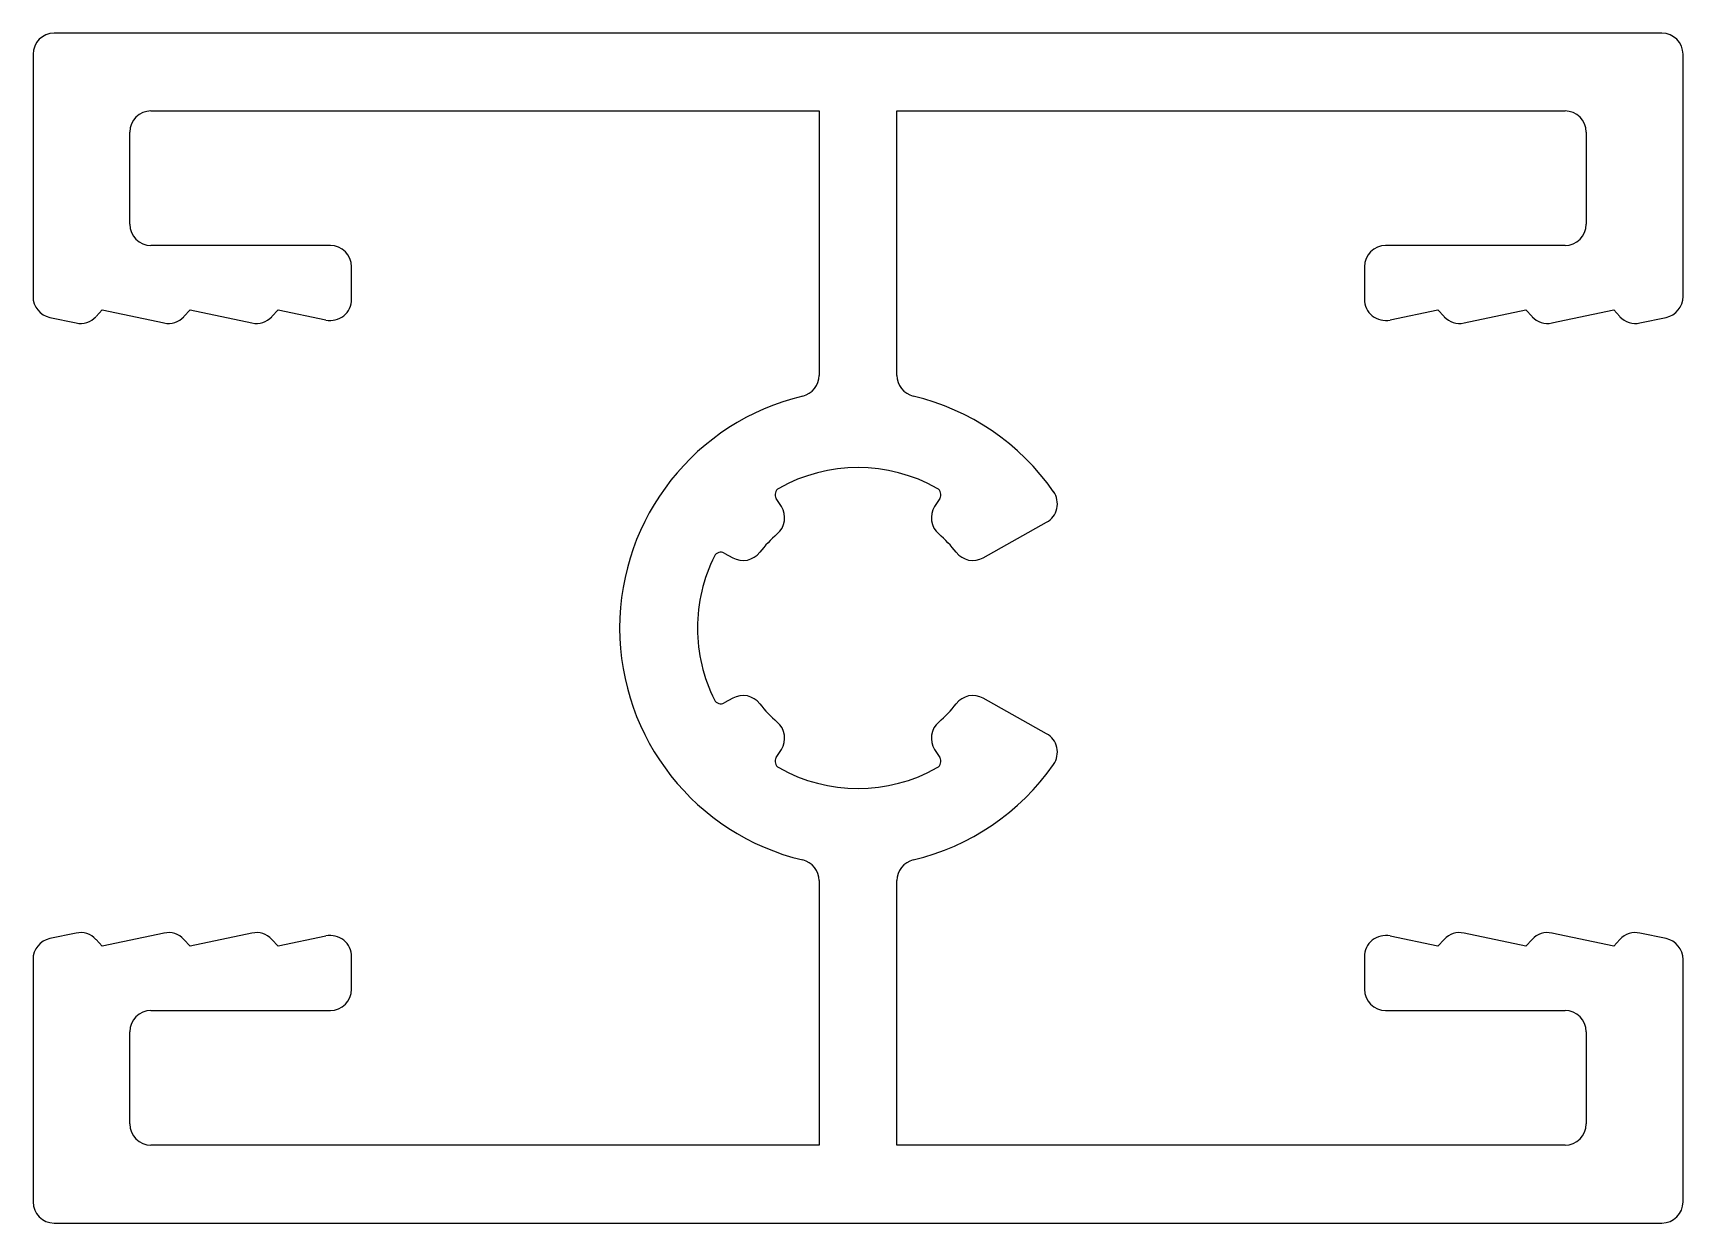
# Model space of a CAD drawing. Extents: x 1714.4 to 1737.7, y 1714.8 to 1731.6.
import ezdxf

# ---------------------------------------------------------------- set-up
doc = ezdxf.new("R2010")
doc.units = 0
doc.layers.get('0').update_dxf_attribs({"linetype": 'CONTINUOUS'})

msp = doc.modelspace()

# ---------------------------------------------------------------- linework, layer by layer
for p, q in [((1737.434, 1731.566), (1714.734, 1731.566)), ((1714.434, 1731.266), (1714.434, 1727.845)), ((1737.734, 1727.845), (1737.734, 1731.266)), ((1716.1, 1730.466), (1725.534, 1730.466)), ((1725.534, 1730.466), (1725.534, 1726.733)), ((1726.634, 1726.733), (1726.634, 1730.466)), ((1726.634, 1730.466), (1736.068, 1730.466)), ((1715.8, 1728.866), (1715.8, 1730.166)), ((1736.368, 1730.166), (1736.368, 1728.866)), ((1718.633, 1728.566), (1716.1, 1728.566)), ((1736.068, 1728.566), (1733.535, 1728.566)), ((1718.933, 1727.808), (1718.933, 1728.266)), ((1733.235, 1728.266), (1733.235, 1727.808)), ((1714.672, 1727.552), (1715.042, 1727.473)), ((1715.324, 1727.562), (1715.413, 1727.658)), ((1715.413, 1727.658), (1716.284, 1727.473)), ((1716.566, 1727.562), (1716.655, 1727.658)), ((1716.655, 1727.658), (1717.526, 1727.473)), ((1717.808, 1727.562), (1717.897, 1727.658)), ((1717.897, 1727.658), (1718.571, 1727.515)), ((1733.597, 1727.515), (1734.271, 1727.658)), ((1734.271, 1727.658), (1734.36, 1727.562)), ((1734.642, 1727.473), (1735.513, 1727.658)), ((1735.513, 1727.658), (1735.602, 1727.562)), ((1735.884, 1727.473), (1736.755, 1727.658)), ((1736.755, 1727.658), (1736.844, 1727.562)), ((1737.126, 1727.473), (1737.496, 1727.552)), ((1725.002, 1724.882), (1724.929, 1724.997)), ((1727.238, 1724.997), (1727.166, 1724.882)), ((1727.853, 1724.158), (1728.746, 1724.659)), ((1724.196, 1724.225), (1724.315, 1724.158)), ((1724.315, 1722.175), (1724.196, 1722.108)), ((1728.746, 1721.674), (1727.853, 1722.175)), ((1724.929, 1721.336), (1725.002, 1721.451)), ((1727.166, 1721.451), (1727.238, 1721.336)), ((1725.534, 1719.6), (1725.534, 1715.866)), ((1726.634, 1715.866), (1726.634, 1719.6)), ((1715.042, 1718.86), (1714.672, 1718.781)), ((1716.284, 1718.86), (1715.413, 1718.675)), ((1717.526, 1718.86), (1716.655, 1718.675)), ((1735.513, 1718.675), (1734.642, 1718.86)), ((1736.755, 1718.675), (1735.884, 1718.86)), ((1737.496, 1718.781), (1737.126, 1718.86)), ((1715.413, 1718.675), (1715.324, 1718.771)), ((1716.655, 1718.675), (1716.566, 1718.771)), ((1717.897, 1718.675), (1717.808, 1718.771)), ((1718.571, 1718.818), (1717.897, 1718.675)), ((1734.271, 1718.675), (1733.597, 1718.818)), ((1734.36, 1718.771), (1734.271, 1718.675)), ((1735.602, 1718.771), (1735.513, 1718.675)), ((1736.844, 1718.771), (1736.755, 1718.675)), ((1714.434, 1718.488), (1714.434, 1715.066)), ((1718.933, 1718.066), (1718.933, 1718.525)), ((1733.235, 1718.525), (1733.235, 1718.066)), ((1737.734, 1715.066), (1737.734, 1718.488)), ((1716.1, 1717.766), (1718.633, 1717.766)), ((1733.535, 1717.766), (1736.068, 1717.766)), ((1715.8, 1716.166), (1715.8, 1717.466)), ((1736.368, 1717.466), (1736.368, 1716.166)), ((1725.534, 1715.866), (1716.1, 1715.866)), ((1736.068, 1715.866), (1726.634, 1715.866)), ((1714.734, 1714.766), (1737.434, 1714.766))]:
    msp.add_line(p, q)
for centre, radius, start, end in [((1714.734, 1731.266), 0.3, 90, 180), ((1737.434, 1731.266), 0.3, 0, 90), ((1716.1, 1730.166), 0.3, 90, 180), ((1736.068, 1730.166), 0.3, 0, 90), ((1716.1, 1728.866), 0.3, 180, 270), ((1736.068, 1728.866), 0.3, 270, 0), ((1718.633, 1728.266), 0.3, 0, 90), ((1733.535, 1728.266), 0.3, 90, 180), ((1714.734, 1727.845), 0.3, 180, 258.0104), ((1718.633, 1727.808), 0.3, 258.0104, 360), ((1733.535, 1727.808), 0.3, 180, 281.9896), ((1737.434, 1727.845), 0.3, 281.9896, 360), ((1715.104, 1727.766), 0.3, 258.0104, 317.0067), ((1716.346, 1727.766), 0.3, 258.0104, 317.0067), ((1717.588, 1727.766), 0.3, 258.0104, 317.0067), ((1734.58, 1727.766), 0.3, 222.9933, 281.9896), ((1735.822, 1727.766), 0.3, 222.9933, 281.9896), ((1737.063, 1727.766), 0.3, 222.9933, 281.9896), ((1725.234, 1726.733), 0.3, 283.4052, 0), ((1726.934, 1726.733), 0.3, 180, 256.5948), ((1726.084, 1723.166), 3.366, 103.4052, 180), ((1726.084, 1723.166), 3.366, 34.886, 76.5948), ((1726.084, 1723.166), 2.266, 60.4054, 119.5946), ((1725.014, 1725.05), 0.1, 119.5946, 212.2403), ((1727.154, 1725.05), 0.1, 327.7597, 60.4054), ((1728.599, 1724.92), 0.3, 299.2715, 34.886), ((1724.748, 1724.722), 0.3, 310.6553, 32.2403), ((1727.42, 1724.722), 0.3, 147.7597, 229.3447), ((1726.084, 1723.166), 1.75, 130.6553, 142.3136), ((1726.084, 1723.166), 1.75, 37.6864, 49.3447), ((1724.147, 1724.137), 0.1, 60.7285, 153.3742), ((1724.462, 1724.42), 0.3, 240.7285, 322.3136), ((1727.706, 1724.42), 0.3, 217.6864, 299.2715), ((1726.084, 1723.166), 2.266, 153.3742, 180), ((1726.084, 1723.166), 3.366, 180, 256.5948), ((1726.084, 1723.166), 2.266, 180, 206.6258), ((1724.147, 1722.196), 0.1, 206.6258, 299.2715), ((1724.462, 1721.913), 0.3, 37.6864, 119.2715), ((1727.706, 1721.913), 0.3, 60.7285, 142.3136), ((1726.084, 1723.166), 1.75, 217.6864, 229.3447), ((1726.084, 1723.166), 1.75, 310.6553, 322.3136), ((1724.748, 1721.611), 0.3, 327.7597, 49.3447), ((1727.42, 1721.611), 0.3, 130.6553, 212.2403), ((1728.599, 1721.413), 0.3, 325.114, 60.7285), ((1725.014, 1721.283), 0.1, 147.7597, 240.4054), ((1726.084, 1723.166), 2.266, 240.4054, 299.5946), ((1726.084, 1723.166), 3.366, 283.4052, 325.114), ((1727.154, 1721.283), 0.1, 299.5946, 32.2403), ((1725.234, 1719.6), 0.3, 0, 76.5948), ((1726.934, 1719.6), 0.3, 103.4052, 180), ((1715.104, 1718.566), 0.3, 42.9933, 101.9896), ((1716.346, 1718.566), 0.3, 42.9933, 101.9896), ((1717.588, 1718.566), 0.3, 42.9933, 101.9896), ((1734.58, 1718.566), 0.3, 78.0104, 137.0067), ((1735.822, 1718.566), 0.3, 78.0104, 137.0067), ((1737.063, 1718.566), 0.3, 78.0104, 137.0067), ((1714.734, 1718.488), 0.3, 101.9896, 180), ((1718.633, 1718.525), 0.3, 0, 101.9896), ((1733.535, 1718.525), 0.3, 78.0104, 180), ((1737.434, 1718.488), 0.3, 0, 78.0104), ((1718.633, 1718.066), 0.3, 270, 0), ((1733.535, 1718.066), 0.3, 180, 270), ((1716.1, 1717.466), 0.3, 90, 180), ((1736.068, 1717.466), 0.3, 0, 90), ((1716.1, 1716.166), 0.3, 180, 270), ((1736.068, 1716.166), 0.3, 270, 0), ((1714.734, 1715.066), 0.3, 180, 270), ((1737.434, 1715.066), 0.3, 270, 360)]:
    msp.add_arc(centre, radius, start, end)

doc.saveas('drawing.dxf')
